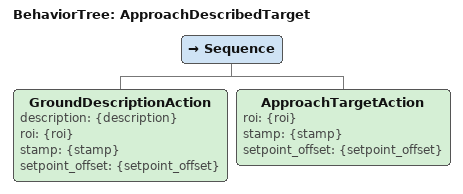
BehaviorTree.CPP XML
<?xml version="1.0"?>
<root BTCPP_format="4">
    <BehaviorTree ID="ApproachDescribedTarget">
      <Sequence>
        <GroundDescriptionAction description="{description}" roi="{roi}" stamp="{stamp}" setpoint_offset="{setpoint_offset}"/>
        <ApproachTargetAction roi="{roi}" stamp="{stamp}" setpoint_offset="{setpoint_offset}"/>
      </Sequence>
    </BehaviorTree>
</root>
